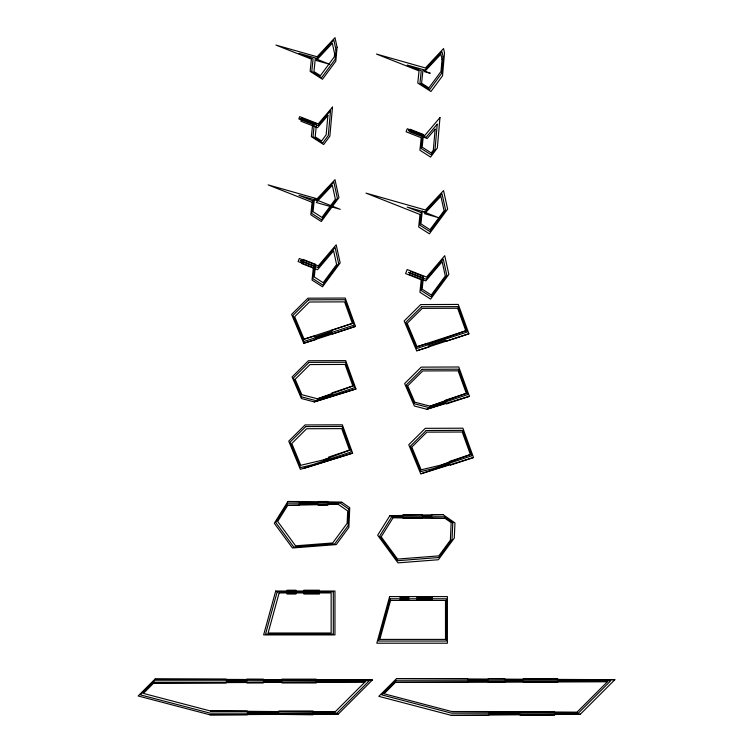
<?xml version="1.0" encoding="UTF-8"?>
<svg xmlns="http://www.w3.org/2000/svg" width="753" height="753" viewBox="0 0 753 753"><rect width="100%" height="100%" fill="white"/><g stroke="black" fill="none" stroke-linecap="round" stroke-linejoin="round"><path stroke-width="1.13" d="M287.9 501.507L274.29 523.279L292.446 547.977L336.243 544.598L348.865 527.411L349.75 507.72L341.994 502.326L287.9 501.507L299.186 501.507L299.186 502.326L318.171 502.326L318.171 501.507L327.847 501.507L327.847 502.326L341.994 502.326M287.759 505.319L277.688 521.452L295.59 545.821L332.713 542.951L347.142 523.316L347.698 510.939L338.059 504.237L327.847 504.237L327.847 505.319L318.171 505.319L318.171 504.237L299.186 504.237L299.186 505.319L287.759 505.319L338.059 504.237M389.875 515.701L377.658 535.242L397.961 562.868L438.378 559.743L454.285 538.103L454.963 522.93L443.009 514.61L431.77 514.61L431.77 515.701L422.094 515.701L422.094 514.61L403.109 514.61L403.109 515.701L389.875 515.701L443.009 514.61M393.179 517.603L381.178 536.814L397.537 559.074L438.848 555.883L450.369 540.202L451.16 522.601L445.155 518.422L393.179 517.603L403.109 517.603L403.109 518.422L422.094 518.422L422.094 517.603L431.77 517.603L431.77 518.422L445.155 518.422M154.958 679.15L138.138 695.979L209.936 714.804L247.257 714.804L247.257 713.985L313.079 714.804L313.079 713.985L338.379 713.985L372.406 679.968L154.958 679.15L226.248 679.15L226.248 679.968L246.909 679.968L246.909 679.15L263.362 679.15L263.362 679.968L281.923 679.968L281.923 679.15L316.232 679.15L316.232 679.968L372.406 679.968M153.838 682.962L143.39 693.409L210.426 710.992L334.897 712.084L365.101 681.879L316.232 681.879L316.232 682.962L281.923 682.962L281.923 681.879L263.362 681.879L263.362 682.962L246.909 682.962L246.909 681.879L226.248 681.879L226.248 682.962L153.838 682.962L365.101 681.879M396.539 678.604L378.806 696.346L451.292 715.35L488.678 715.35L488.678 714.258L520.191 714.258L520.191 715.35L554.5 715.35L554.5 714.258L580.299 714.258L614.862 679.695L396.539 678.604L467.669 678.604L467.669 679.695L488.33 679.695L488.33 678.604L504.783 678.604L504.783 679.695L523.344 679.695L523.344 678.604L557.653 678.604L557.653 679.695L614.862 679.695M395.419 682.416L384.068 693.777L451.781 711.538L576.817 712.357L607.567 681.606L557.653 681.606L557.653 682.416L523.344 682.416L523.344 681.606L504.783 681.606L504.783 682.416L488.33 682.416L488.33 681.606L467.669 681.606L467.669 682.416L395.419 682.416L607.567 681.606M324.082 459.735L349.514 450.162L341.711 428.617L306.65 428.749L291.788 443.489L300.758 465.298L324.082 459.735L328.901 458.144L328.562 457.109L349.514 450.162M317.55 398.817L352.865 385.978L345.062 364.433L310.001 364.556L295.157 379.277L301.831 394.685L317.55 398.817L332.252 393.951L331.913 392.915L352.865 385.978M441.597 464.94L470.399 454.53L462.248 432.015L426.866 432.147L411.797 447.094L421.143 469.816L441.597 464.94L449.437 462.342L449.174 461.57L470.399 454.53M430.067 406.187L466.295 393.33L458.135 370.815L422.753 370.937L407.702 385.875L414.762 402.158L430.067 406.187L445.324 401.142L445.07 400.361L466.295 393.33M352.376 323.414L331.424 330.36L331.772 331.395L314.867 336.996L314.566 335.951L304.108 339.189L294.658 316.731L309.511 302L344.573 301.868L352.376 323.414L304.108 339.189M355.491 326.407L332.628 333.984L332.365 333.202L315.46 338.803L315.686 339.594L303.76 343.283L291.599 314.387L307.939 298.188L345.222 298.056L355.491 326.407L303.76 343.283M465.806 330.774L427.93 344.177L427.704 343.396L417.04 346.7L407.204 323.329L422.273 308.382L457.645 308.259L465.806 330.774L417.04 346.7M468.912 333.758L445.776 341.429L445.437 340.394L428.532 345.994L428.834 347.039L416.701 350.804L404.154 320.985L420.692 304.579L458.295 304.438L468.912 333.758L416.701 350.804M314.293 401.914L355.971 388.962L345.702 360.612L308.419 360.743L292.079 376.961L301.416 398.516L314.293 401.914L355.971 388.962M426.819 409.274L445.927 402.949L446.265 403.985L469.401 396.313L458.784 366.993L421.181 367.135L404.625 383.55L414.338 405.999L426.819 409.274L469.401 396.313M303.534 468.554L352.62 453.155L342.351 424.805L305.069 424.937L288.747 441.126L300.343 469.317L352.62 453.155M421.04 473.759L450.03 464.149L450.379 465.185L473.515 457.523L462.897 428.203L425.294 428.335L408.757 444.731L420.729 473.835L473.515 457.523M451.292 715.35L580.299 714.258M209.936 714.804L338.379 713.985M210.426 710.992L247.257 710.992L247.257 712.084L278.77 712.084L278.77 710.992L313.079 710.992L313.079 712.084L334.897 712.084M451.781 711.538L488.678 711.538L488.678 712.357L554.5 711.538L554.5 712.357L576.817 712.357M432.41 596.592L432.41 597.684L416.814 597.684L416.814 596.592M432.41 600.414L432.41 599.595L416.814 599.595L416.814 600.414M408.879 596.592L408.879 597.684L400.088 597.684L400.088 596.592M408.879 600.414L408.879 599.595L400.088 599.595L400.088 600.414M319.432 591.03L319.432 590.211L303.836 590.211L303.836 591.03M319.432 592.94L319.432 594.032L303.836 594.032L303.836 592.94M295.891 591.03L295.891 590.211L287.1 590.211L287.1 591.03M295.891 592.94L295.891 594.032L287.1 594.032L287.1 592.94M348.865 509.094L348.121 525.66L334.727 543.892L293.792 547.055L275.749 522.497L287.844 503.145L340.309 503.145L348.865 509.094M452.788 522.742L452.045 539.299L438.651 557.54L397.716 560.703L379.672 536.136L391.767 516.793L444.232 516.793L452.788 522.742M435.14 129.168L433.314 150.195L431.262 152.972L422.151 147.136L423.459 134.533L410.15 129.271L409.256 131.549L427.186 138.524L435.14 129.168M442.039 59.421L440.985 71.516L428.852 87.903L421.595 83.254L422.932 70.396L430.236 73.286L424.541 71.676L440.891 54.207L442.039 59.421M437.22 124.198L435.036 149.245L430.97 154.732L421.191 148.463L422.489 135.907L408.418 130.335L426.142 137.234L437.22 124.198M443.093 56.635L441.644 73.37L429.747 89.447L419.958 83.169L421.266 70.622L407.185 65.05L424.918 70.085L442.03 51.788L443.093 56.635M444.515 52.926L442.519 75.855L430.932 91.499L417.774 83.065L419.045 70.914L376.453 54.065L425.417 67.958L443.555 48.569L444.515 52.926M439.978 117.572L437.333 147.974L430.594 157.076L419.91 150.233L421.209 137.743L406.102 131.766L407.288 128.735L424.739 135.521L439.978 117.572M327.903 115.482L326.162 134.787L321.597 140.952L315.178 136.839L316.524 123.887L302.151 118.202L300.955 121.233L317.531 127.69L327.903 115.482M334.596 53.623L334.304 56.842L320.373 75.658L313.954 71.554L315.3 58.602L329.739 64.316L316.232 60.485L332.327 43.288L334.596 53.623M330.529 110.71L328.28 135.587L322.783 143.004L313.003 136.735L314.302 124.179L300.231 118.616L317.954 125.516L330.529 110.71M336.017 49.952L335.17 59.336L321.559 77.719L311.77 71.45L313.079 58.894L298.997 53.331L316.731 58.358L333.852 40.069L336.017 49.952M337.09 47.194L335.819 61.2L322.453 79.263L310.132 71.366L311.413 59.111L275.946 45.086L317.098 56.767L334.991 37.65L337.09 47.194M332.487 107.133L329.861 136.189L323.677 144.548L311.365 136.66L312.636 124.405L298.79 118.927L299.685 116.649L318.265 123.878L332.487 107.133M312.109 202.293L310.81 214.793L321.277 221.504L338.935 197.644L334.991 179.675L317.098 198.783L268.096 184.88L312.109 202.293M313.079 200.919L311.77 213.466L321.559 219.744L337.41 198.331L333.852 182.094L316.731 200.383L298.997 195.347L313.079 200.919M314.368 199.084L313.05 211.706L321.936 217.391L335.377 199.234L332.327 185.313L316.232 202.501L340.215 209.306L314.368 199.084M313.342 267.579L312.043 280.088L322.5 286.789L340.168 262.929L336.186 244.81L318.265 265.903L299.299 258.514L298.103 261.564L313.342 267.579M314.302 266.204L313.003 278.761L322.783 285.029L338.643 263.616L335.076 247.379L317.954 267.541L300.231 260.642L314.302 266.204M315.592 264.369L314.283 276.991L323.169 282.686L336.61 264.529L333.598 250.805L317.531 269.715L301.473 263.475L303.064 259.399L315.592 264.369M419.976 214.483L418.677 226.964L429.37 233.806L447.63 209.136L443.555 190.594L425.417 209.983L365.977 193.116L419.976 214.483M421.266 212.647L419.958 225.194L429.747 231.463L445.597 210.049L442.03 193.813L424.918 212.101L407.185 207.075L421.266 212.647M422.226 211.264L420.918 223.867L430.029 229.703L444.072 210.736L440.891 196.232L424.541 213.701L438.095 217.542L422.226 211.264M421.209 279.768L419.91 292.249L430.594 299.101L448.854 274.431L444.741 255.681L426.556 277.085L407.175 269.546L405.594 273.593L421.209 279.768M422.489 277.932L421.191 290.479L430.97 296.757L446.83 275.334L443.263 259.107L426.142 279.259L408.418 272.36L422.489 277.932M423.459 276.558L422.151 289.152L431.262 294.997L445.305 276.022L442.152 261.668L425.822 280.897L409.34 274.478L410.536 271.438L423.459 276.558M275.702 591.03L263.625 634.92L334.963 634.92L334.963 591.03L275.702 591.03M277.179 591.849L265.545 634.101L333.325 634.101L333.325 591.849L277.179 591.849M279.137 592.94L268.106 633.009L331.151 633.009L331.151 592.94L279.137 592.94M389.63 596.592L376.801 643.213L447.395 643.213L447.395 596.592L389.63 596.592M390.158 598.776L378.533 641.029L446.313 641.029L446.313 598.776L390.158 598.776M390.553 600.414L379.832 639.401L445.494 639.401L445.494 600.414L390.553 600.414M154.478 680.787L140.387 694.878L210.143 713.166L336.883 713.166L369.271 680.787L154.478 680.787M395.899 680.787L381.809 694.878L451.565 713.166L578.313 713.166L610.692 680.787L395.899 680.787M308.617 299.826L292.917 315.394L303.911 341.533L354.155 325.127L344.94 299.694L308.617 299.826M309.097 362.381L293.397 377.95L301.595 396.878L315.695 400.587L354.644 387.682L345.429 362.249L309.097 362.381M421.595 306.753L405.895 322.322L416.889 348.46L467.142 332.054L457.928 306.622L421.595 306.753M305.746 426.575L290.046 442.143L300.522 467.594L312.344 464.78L351.293 451.875L342.078 426.443L305.746 426.575M422.085 369.309L406.385 384.877L414.583 403.806L428.673 407.514L467.622 394.61L458.408 369.177L422.085 369.309M426.189 430.509L410.489 446.087L420.965 471.538L432.787 468.724L471.736 455.819L462.521 430.377L426.189 430.509"/></g></svg>
